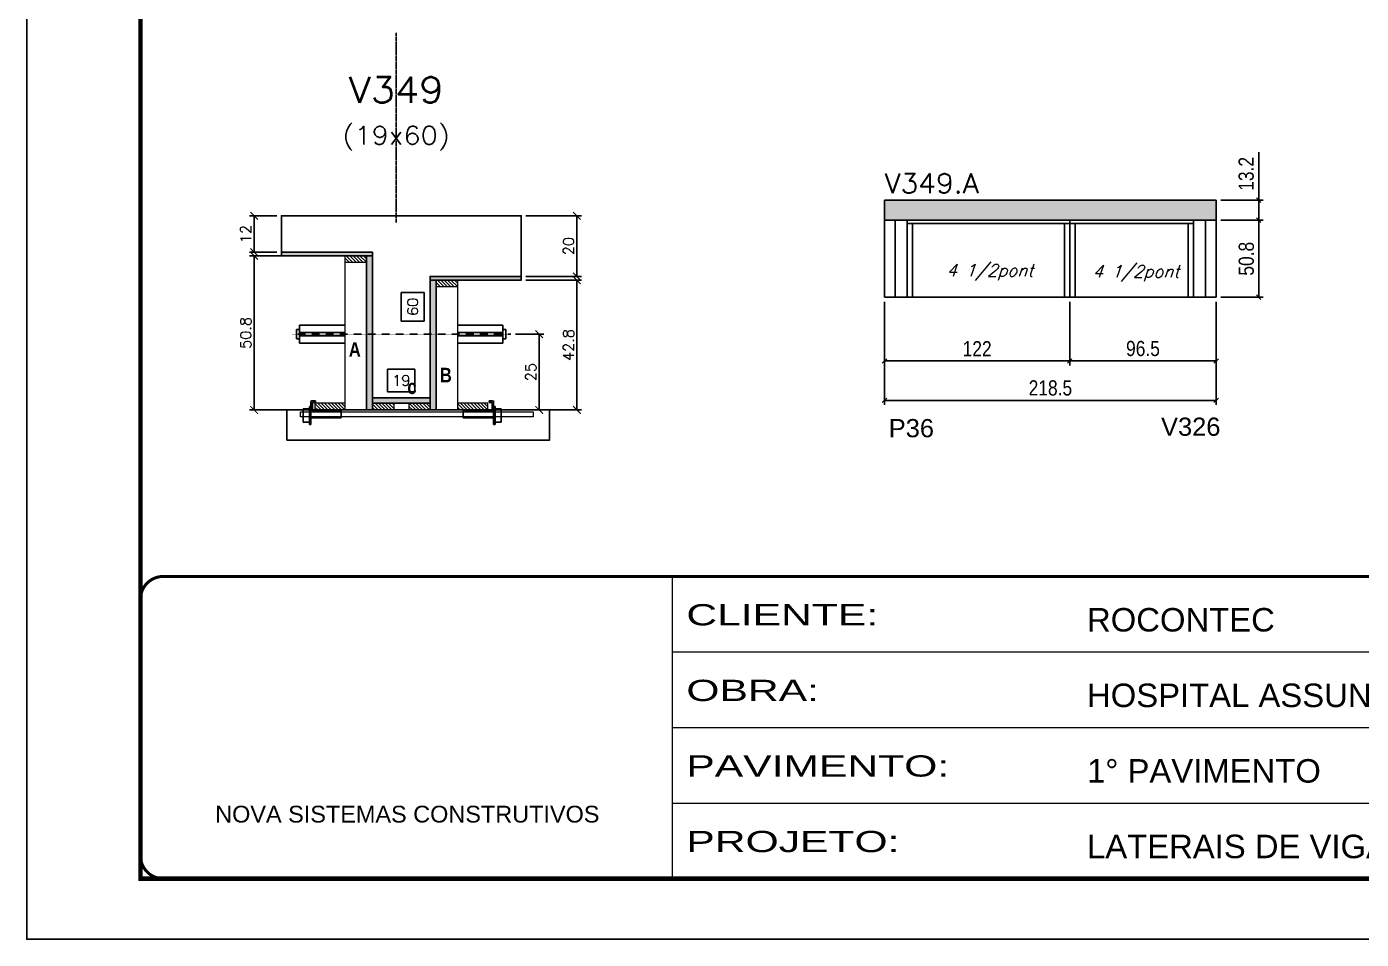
# Model space of a CAD drawing. Extents: x 137137 to 143418, y 10464 to 34486.
# Drawn here: x 141892 to 142772, y 18504 to 19106 of the extents above; entities that cross this region are included whole.
import ezdxf
from ezdxf.enums import TextEntityAlignment as Align

# ---------------------------------------------------------------- set-up
doc = ezdxf.new("R2010")
doc.units = 0
for name, pattern in [('CONTINUO', [0]), ('DASHED', [0.75, 0.5, -0.25]), ('HIDDEN', [0.375, 0.25, -0.125])]:
    doc.linetypes.add(name, pattern=pattern)
for name, color, linetype in [('5', 5, 'Continuous'), ('barrote', 251, 'Continuous'), ('COTA', 241, 'Continuous'), ('Cota Seção (2x)', 4, 'Continuous'), ('detalhes', 4, 'Continuous'), ('Painéis', 200, 'Continuous'), ('presilha', 1, 'Continuous'), ('SARR_2.2x7', 40, 'Continuous'), ('SARR_3.5x7', 81, 'Continuous'), ('TENSOR', 3, 'Continuous'), ('texto', 7, 'Continuous'), ('Texto de Titulo', 7, 'Continuous'), ('Texto Qtd Sarr', 242, 'Continuous')]:
    doc.layers.add(name, color=color, linetype=linetype)
for name, color, linetype, lineweight in [('CONCRETO', 251, 'Continuous', 25), ('Folhas', 255, 'Continuous', 9), ('Hachura', 251, 'Continuous', 9), ('Madeira', 126, 'Continuous', 18), ('SARRAFO DE PRESSAO', 251, 'DASHED', 9), ('SCO-___-LAJ', 2, 'Continuous', 0), ('Texto Seção', 7, 'Continuous', 15)]:
    doc.layers.add(name, color=color, linetype=linetype, lineweight=lineweight)
doc.layers.add('Laje_Perimetro', color=7, linetype='Continuous', plot=False)
doc.styles.add('ARIAL', font='arial.ttf')
doc.styles.add('COTA TECNICA', font='techl___.ttf', dxfattribs={"height": 10})
doc.styles.add('REGUA-120', font='ROMANS.shx', dxfattribs={"height": 15})
doc.styles.add('Romans', font='romans.shx')
doc.styles.get("Standard").update_dxf_attribs({"font": 'arial.ttf'})
doc.styles.add('TECNICA', font='techb___.ttf', dxfattribs={"height": 10})
doc.styles.add('Tecnologia', font='')
doc.styles.get('Tecnologia').set_extended_font_data('Forgotten Futurist')
doc.dimstyles.new('Cota Seção (2x)', dxfattribs={"dimtxt": 7, "dimasz": 5, "dimexe": 3, "dimexo": 3, "dimgap": 2, "dimtad": 3, "dimdec": 1, "dimlfac": 0.5, "dimzin": 12, "dimdsep": 46, "dimtxsty": 'Romans', "dimblk": 'ARCHTICK', "dimcen": 0, "dimclrd": 4, "dimclre": 4, "dimclrt": 1, "dimadec": 1, "dimazin": 3, "dimtfac": 1, "dimtdec": 1, "dimtmove": 0, "dimatfit": 3, "dimldrblk": 'OBLIQUE', "dimfxl": 1, "dimtolj": 1, "dimtzin": 12, "dimarcsym": 0})
doc.dimstyles.new('Cota Seção interna', dxfattribs={"dimtxt": 7, "dimasz": 6, "dimexe": 0.18, "dimexo": 2, "dimgap": -4, "dimtad": 3, "dimdec": 1, "dimlfac": 0.5, "dimzin": 12, "dimdsep": 46, "dimtxsty": 'Romans', "dimblk": 'ARCHTICK', "dimcen": 0.09, "dimse1": 1, "dimse2": 1, "dimsd1": 1, "dimsd2": 1, "dimclrd": 180, "dimclre": 5, "dimclrt": 1, "dimadec": 0, "dimazin": 3, "dimtfac": 1, "dimtdec": 1, "dimtofl": 0, "dimtmove": 0, "dimatfit": 3, "dimldrblk": 'ARCHTICK', "dimfxl": 1, "dimtolj": 1, "dimtzin": 0, "dimarcsym": 0})
doc.dimstyles.new('PAINEL', dxfattribs={"dimtxt": 10, "dimasz": 3, "dimexe": 3, "dimexo": 3, "dimgap": 3, "dimtad": 1, "dimdec": 1, "dimzin": 12, "dimdsep": 46, "dimtxsty": 'COTA TECNICA', "dimblk1": 'OBLIQUE', "dimblk2": 'OBLIQUE', "dimsah": 1, "dimcen": 0.9, "dimclrd": 4, "dimclre": 4, "dimclrt": 240, "dimadec": 1, "dimazin": 3, "dimtfac": 1, "dimtdec": 1, "dimtmove": 0, "dimatfit": 3, "dimfxl": 1, "dimtolj": 1, "dimtzin": 12, "dimarcsym": 0})

# ---------------------------------------------------------------- blocks, each defined once
blk = doc.blocks.new('9999999999')
at = {"color": 30, "linetype": 'CONTINUO'}
for p, q in [((98564.56, 34230.21), (98564.56, 34429.45)), ((98564.56, 34379.64), (99583.98, 34379.64)), ((98564.56, 34329.83), (99487.98, 34329.83)), ((98564.56, 34280.02), (99487.98, 34280.02))]:
    blk.add_line(p, q, dxfattribs=at)
at = {"color": 30, "linetype": 'CONTINUO', "const_width": 2}
blk.add_lwpolyline([(99583.98, 34230.21), (99583.98, 34414.45, 0.414214), (99568.98, 34429.45), (98228.98, 34429.45, 0.414214), (98213.98, 34414.45), (98213.98, 34245.21, 0.414214), (98228.98, 34230.21), (99583.98, 34230.21)], format="xyb", dxfattribs=at)
at = {"layer": 'Folhas'}
blk.add_lwpolyline([(98138.98, 34190.21), (99623.98, 34190.21), (99623.98, 35240.21), (98138.98, 35240.21)], close=True, dxfattribs=at)
at = {"layer": 'Folhas', "color": 30, "const_width": 3}
blk.add_lwpolyline([(98213.98, 34230.21), (99583.98, 34230.21), (99583.98, 35200.21), (98213.98, 35200.21)], close=True, dxfattribs=at)
at = {"color": 7, "linetype": 'Continuous', "ltscale": 5, "style": 'ARIAL'}
for s, height, p in [('ROCONTEC', 15.483, (98837.68, 34393.13)), ('HOSPITAL ASSUNÇÃO', 15.4829, (98837.68, 34343.32)), ('1° PAVIMENTO', 15.4829, (98837.68, 34293.51)), ('NOVA SISTEMAS CONSTRUTIVOS', 11.0592, (98263.19, 34267.21)), ('LATERAIS DE VIGAS', 15.4829, (98837.68, 34243.7))]:
    blk.add_text(s, height=height, dxfattribs=at).set_placement(p)
at = {"layer": 'Folhas', "color": 7, "style": 'Tecnologia', "width": 1.5}
for s, p in [('CLIENTE:', (98573.65, 34397.17)), ('OBRA:', (98573.65, 34347.31)), ('PAVIMENTO:', (98573.65, 34297.5)), ('PROJETO:', (98573.65, 34247.69))]:
    blk.add_text(s, height=14, dxfattribs=at).set_placement(p)
blk = doc.blocks.new('_Oblique')
at = {"color": 0, "linetype": 'ByBlock', "lineweight": -2}
blk.add_line((-0.5, -0.5), (0.5, 0.5), dxfattribs=at)
blk = doc.blocks.new('*D1590')
at = {"layer": 'COTA', "color": 4, "lineweight": -2, "ltscale": 25, "transparency": 16777216}
for p, q in [((142457.58, 18924.57), (142457.58, 18856.6)), ((142676.12, 18924.57), (142676.12, 18856.6)), ((142676.12, 18859.6), (142457.58, 18859.6))]:
    blk.add_line(p, q, dxfattribs=at)
at = {"layer": 'Defpoints', "color": 0, "ltscale": 25, "transparency": 16777216}
for p in [(142457.58, 18927.57), (142676.12, 18927.57), (142457.58, 18859.6)]:
    blk.add_point(p, dxfattribs=at)
at = {"layer": 'COTA', "color": 4, "lineweight": -2, "ltscale": 25, "transparency": 16777216, "xscale": 3, "yscale": 3, "zscale": 3, "rotation": 180}
blk.add_blockref('_Oblique', (142457.58, 18859.6), dxfattribs=at)
at = {"layer": 'COTA', "color": 4, "lineweight": -2, "ltscale": 25, "transparency": 16777216, "xscale": 3, "yscale": 3, "zscale": 3}
blk.add_blockref('_Oblique', (142676.12, 18859.6), dxfattribs=at)
at = {"layer": 'COTA', "color": 240, "ltscale": 25, "transparency": 16777216, "insert": (142566.85, 18867.74), "char_height": 10, "attachment_point": 5, "style": 'COTA TECNICA'}
blk.add_mtext('\\A1;218.5', dxfattribs=at)
blk = doc.blocks.new('*D1591')
at = {"layer": 'COTA', "color": 4, "lineweight": -2, "ltscale": 25, "transparency": 16777216}
for p, q in [((142457.58, 18924.57), (142457.58, 18882.59)), ((142579.58, 18924.57), (142579.58, 18882.59)), ((142457.58, 18885.59), (142579.58, 18885.59))]:
    blk.add_line(p, q, dxfattribs=at)
at = {"layer": 'Defpoints', "color": 0, "ltscale": 25, "transparency": 16777216}
for p in [(142457.58, 18927.57), (142579.58, 18927.57), (142579.58, 18885.59)]:
    blk.add_point(p, dxfattribs=at)
at = {"layer": 'COTA', "color": 4, "lineweight": -2, "ltscale": 25, "transparency": 16777216, "xscale": 3, "yscale": 3, "zscale": 3, "rotation": 180}
blk.add_blockref('_Oblique', (142457.58, 18885.59), dxfattribs=at)
at = {"layer": 'COTA', "color": 4, "lineweight": -2, "ltscale": 25, "transparency": 16777216, "xscale": 3, "yscale": 3, "zscale": 3}
blk.add_blockref('_Oblique', (142579.58, 18885.59), dxfattribs=at)
at = {"layer": 'COTA', "color": 240, "ltscale": 25, "transparency": 16777216, "insert": (142518.58, 18893.65), "char_height": 10, "attachment_point": 5, "style": 'COTA TECNICA'}
blk.add_mtext('\\A1;122', dxfattribs=at)
blk = doc.blocks.new('*D1561')
at = {"layer": 'COTA', "color": 4, "lineweight": -2, "ltscale": 25, "transparency": 16777216}
for p, q in [((142579.58, 18924.57), (142579.58, 18882.59)), ((142676.12, 18924.57), (142676.12, 18882.59)), ((142579.58, 18885.59), (142676.12, 18885.59))]:
    blk.add_line(p, q, dxfattribs=at)
at = {"layer": 'Defpoints', "color": 0, "ltscale": 25, "transparency": 16777216}
for p in [(142579.58, 18927.57), (142676.12, 18927.57), (142676.12, 18885.59)]:
    blk.add_point(p, dxfattribs=at)
at = {"layer": 'COTA', "color": 4, "lineweight": -2, "ltscale": 25, "transparency": 16777216, "xscale": 3, "yscale": 3, "zscale": 3, "rotation": 180}
blk.add_blockref('_Oblique', (142579.58, 18885.59), dxfattribs=at)
at = {"layer": 'COTA', "color": 4, "lineweight": -2, "ltscale": 25, "transparency": 16777216, "xscale": 3, "yscale": 3, "zscale": 3}
blk.add_blockref('_Oblique', (142676.12, 18885.59), dxfattribs=at)
at = {"layer": 'COTA', "color": 240, "ltscale": 25, "transparency": 16777216, "insert": (142627.85, 18893.73), "char_height": 10, "attachment_point": 5, "style": 'COTA TECNICA'}
blk.add_mtext('\\A1;96.5', dxfattribs=at)
blk = doc.blocks.new('*D1592')
at = {"layer": 'COTA', "color": 4, "lineweight": -2, "ltscale": 25, "transparency": 16777216}
for p, q in [((142679.12, 18978.37), (142707.12, 18978.37)), ((142704.12, 18978.37), (142704.12, 18927.57)), ((142679.12, 18927.57), (142707.12, 18927.57))]:
    blk.add_line(p, q, dxfattribs=at)
at = {"layer": 'Defpoints', "color": 0, "ltscale": 25, "transparency": 16777216}
for p in [(142676.12, 18978.37), (142676.12, 18927.57), (142704.12, 18927.57)]:
    blk.add_point(p, dxfattribs=at)
at = {"layer": 'COTA', "color": 4, "lineweight": -2, "ltscale": 25, "transparency": 16777216, "xscale": 3, "yscale": 3, "zscale": 3}
for p, rotation in [((142704.12, 18978.37), 90), ((142704.12, 18927.57), 270)]:
    blk.add_blockref('_Oblique', p, dxfattribs=dict(at, rotation=rotation))
at = {"layer": 'COTA', "color": 240, "ltscale": 25, "transparency": 16777216, "insert": (142695.99, 18952.97), "char_height": 10, "attachment_point": 5, "rotation": 90, "style": 'COTA TECNICA'}
blk.add_mtext('\\A1;50.8', dxfattribs=at)
blk = doc.blocks.new('*D1593')
at = {"layer": 'COTA', "color": 4, "lineweight": -2, "ltscale": 25, "transparency": 16777216}
for p, q in [((142704.12, 18991.57), (142704.12, 19023.3)), ((142679.12, 18991.57), (142707.12, 18991.57)), ((142704.12, 18978.37), (142704.12, 18991.57)), ((142679.12, 18978.37), (142707.12, 18978.37))]:
    blk.add_line(p, q, dxfattribs=at)
at = {"layer": 'Defpoints', "color": 0, "ltscale": 25, "transparency": 16777216}
for p in [(142676.12, 18991.57), (142704.12, 18991.57), (142676.12, 18978.37)]:
    blk.add_point(p, dxfattribs=at)
at = {"layer": 'COTA', "color": 4, "lineweight": -2, "ltscale": 25, "transparency": 16777216, "xscale": 3, "yscale": 3, "zscale": 3}
for p, rotation in [((142704.12, 18991.57), 90), ((142704.12, 18978.37), 270)]:
    blk.add_blockref('_Oblique', p, dxfattribs=dict(at, rotation=rotation))
at = {"layer": 'COTA', "color": 240, "ltscale": 25, "transparency": 16777216, "insert": (142695.9, 19008.93), "char_height": 10, "attachment_point": 5, "rotation": 90, "style": 'COTA TECNICA'}
blk.add_mtext('\\A1;13.2', dxfattribs=at)
blk = doc.blocks.new('_ArchTick')
at = {"color": 0, "linetype": 'ByBlock', "const_width": 0.15}
blk.add_lwpolyline([(-0.5, -0.5), (0.5, 0.5)], dxfattribs=at)
blk = doc.blocks.new('*D1562')
at = {"layer": 'COTA', "color": 4, "lineweight": -2, "transparency": 16777216}
for p, q in [((142221.12, 18938.87), (142257.84, 18938.87)), ((142254.84, 18853.27), (142254.84, 18938.87)), ((142203.52, 18853.27), (142257.84, 18853.27))]:
    blk.add_line(p, q, dxfattribs=at)
at = {"layer": 'Defpoints', "color": 0, "transparency": 16777216}
for p in [(142218.12, 18938.87), (142254.84, 18938.87), (142200.52, 18853.27)]:
    blk.add_point(p, dxfattribs=at)
at = {"layer": 'COTA', "color": 4, "lineweight": -2, "transparency": 16777216, "xscale": 5, "yscale": 5, "zscale": 5}
for p, rotation in [((142254.84, 18938.87), 90), ((142254.84, 18853.27), 270)]:
    blk.add_blockref('_ArchTick', p, dxfattribs=dict(at, rotation=rotation))
at = {"layer": 'COTA', "color": 1, "transparency": 16777216, "insert": (142249.34, 18896.07), "char_height": 7, "attachment_point": 5, "rotation": 90, "style": 'Romans'}
blk.add_mtext('\\A1;42.8', dxfattribs=at)
blk = doc.blocks.new('*D1563')
at = {"layer": 'COTA', "color": 4, "lineweight": -2, "transparency": 16777216}
for p, q in [((142221.12, 18981.27), (142257.84, 18981.27)), ((142254.84, 18941.27), (142254.84, 18981.27)), ((142221.12, 18941.27), (142257.84, 18941.27))]:
    blk.add_line(p, q, dxfattribs=at)
at = {"layer": 'Defpoints', "color": 0, "transparency": 16777216}
for p in [(142218.12, 18981.27), (142254.84, 18981.27), (142218.12, 18941.27)]:
    blk.add_point(p, dxfattribs=at)
at = {"layer": 'COTA', "color": 4, "lineweight": -2, "transparency": 16777216, "xscale": 5, "yscale": 5, "zscale": 5}
for p, rotation in [((142254.84, 18981.27), 90), ((142254.84, 18941.27), 270)]:
    blk.add_blockref('_ArchTick', p, dxfattribs=dict(at, rotation=rotation))
at = {"layer": 'COTA', "color": 1, "transparency": 16777216, "insert": (142249.34, 18961.27), "char_height": 7, "attachment_point": 5, "rotation": 90, "style": 'Romans'}
blk.add_mtext('\\A1;20', dxfattribs=at)
blk = doc.blocks.new('*D1564')
at = {"layer": 'Cota Seção (2x)', "color": 180, "lineweight": -2, "transparency": 16777216}
for p, q in [((142154.12, 18930.77), (142139.12, 18930.77)), ((142139.12, 18930.77), (142139.12, 18911.77)), ((142154.12, 18911.77), (142154.12, 18930.77)), ((142139.12, 18911.77), (142154.12, 18911.77))]:
    blk.add_line(p, q, dxfattribs=at)
at = {"layer": 'Defpoints', "color": 0, "transparency": 16777216}
for p in [(142158.12, 18981.27), (142158.12, 18981.27), (142158.12, 18861.27)]:
    blk.add_point(p, dxfattribs=at)
at = {"layer": 'Cota Seção (2x)', "color": 1, "transparency": 16777216, "insert": (142146.62, 18921.27), "char_height": 7, "attachment_point": 5, "rotation": 90, "style": 'Romans'}
blk.add_mtext('\\A1;60', dxfattribs=at)
blk = doc.blocks.new('PRESILHA METÁLICA 1')
at = {"layer": 'presilha'}
for p, q in [((6, 15.5), (7.5, 15.5)), ((6, -2.5), (6, 15.5)), ((7.5, 10.6), (7.5, 19.9)), ((7.5, 15.5), (7.5, -2.5)), ((12, 21), (8.6, 21)), ((9, 11.6), (9, 18.9)), ((12, 19.5), (9.6, 19.5)), ((12, 21), (12, 19.5)), ((0, 13), (6, 13)), ((0, 13), (0, 0)), ((6, 0), (0, 0)), ((6, 13), (6, 0)), ((37.5, 4.1), (7.5, 4.1)), ((37.5, 11), (9.6, 11)), ((37.5, 11), (37.5, 4.1)), ((7.5, -2.5), (6, -2.5))]:
    blk.add_line(p, q, dxfattribs=at)
for centre, radius, start, end in [((8.6, 19.9), 1.14, 90, 180), ((9.6, 18.9), 0.57, 90, 180), ((9.6, 11.6), 0.57, 180, 270)]:
    blk.add_arc(centre, radius, start, end, dxfattribs=at)
blk = doc.blocks.new('*D1565')
at = {"layer": 'Cota Seção (2x)', "color": 180, "lineweight": -2, "transparency": 16777216}
for p, q in [((142148.12, 18880.27), (142130.12, 18880.27)), ((142130.12, 18880.27), (142130.12, 18865.27)), ((142148.12, 18865.27), (142148.12, 18880.27)), ((142130.12, 18865.27), (142148.12, 18865.27))]:
    blk.add_line(p, q, dxfattribs=at)
at = {"layer": 'Defpoints', "color": 0, "transparency": 16777216}
for p in [(142158.12, 18861.27), (142120.12, 18853.27), (142158.12, 18853.27)]:
    blk.add_point(p, dxfattribs=at)
at = {"layer": 'Cota Seção (2x)', "color": 1, "transparency": 16777216, "insert": (142139.12, 18872.77), "char_height": 7, "attachment_point": 5, "style": 'Romans'}
blk.add_mtext('\\A1;19', dxfattribs=at)
blk = doc.blocks.new('*D1566')
at = {"layer": 'COTA', "color": 4, "lineweight": -2, "transparency": 16777216}
for p, q in [((142099.12, 18954.87), (142039.15, 18954.87)), ((142042.15, 18954.87), (142042.15, 18853.27)), ((142099.12, 18853.27), (142039.15, 18853.27))]:
    blk.add_line(p, q, dxfattribs=at)
at = {"layer": 'Defpoints', "color": 0, "transparency": 16777216}
for p in [(142102.12, 18954.87), (142042.15, 18853.27), (142102.12, 18853.27)]:
    blk.add_point(p, dxfattribs=at)
at = {"layer": 'COTA', "color": 4, "lineweight": -2, "transparency": 16777216, "xscale": 5, "yscale": 5, "zscale": 5}
for p, rotation in [((142042.15, 18954.87), 90), ((142042.15, 18853.27), 270)]:
    blk.add_blockref('_ArchTick', p, dxfattribs=dict(at, rotation=rotation))
at = {"layer": 'COTA', "color": 1, "transparency": 16777216, "insert": (142036.65, 18904.07), "char_height": 7, "attachment_point": 5, "rotation": 90, "style": 'Romans'}
blk.add_mtext('\\A1;50.8', dxfattribs=at)
blk = doc.blocks.new('*D1567')
at = {"layer": 'COTA', "color": 4, "lineweight": -2, "transparency": 16777216}
for p, q in [((142214.42, 18903.24), (142232.98, 18903.24)), ((142229.98, 18903.24), (142229.98, 18853.27)), ((142214.42, 18853.27), (142232.98, 18853.27))]:
    blk.add_line(p, q, dxfattribs=at)
at = {"layer": 'Defpoints', "color": 0, "transparency": 16777216}
for p in [(142211.42, 18903.24), (142211.42, 18853.27), (142229.98, 18853.27)]:
    blk.add_point(p, dxfattribs=at)
at = {"layer": 'COTA', "color": 4, "lineweight": -2, "transparency": 16777216, "xscale": 5, "yscale": 5, "zscale": 5}
for p, rotation in [((142229.98, 18903.24), 90), ((142229.98, 18853.27), 270)]:
    blk.add_blockref('_ArchTick', p, dxfattribs=dict(at, rotation=rotation))
at = {"layer": 'COTA', "color": 1, "transparency": 16777216, "insert": (142224.48, 18878.26), "char_height": 7, "attachment_point": 5, "rotation": 90, "style": 'Romans'}
blk.add_mtext('\\A1;25', dxfattribs=at)
blk = doc.blocks.new('titulo1')
at = {"layer": 'Defpoints', "color": 252, "linetype": 'HIDDEN', "ltscale": 2}
blk.add_line((0, 0), (0, 125), dxfattribs=at)
at = {"layer": 'Defpoints', "style": 'Romans', "oblique": 15}
blk.add_attdef('FOLHA', text='', height=10, dxfattribs=at).set_placement((0, 15.58), align=Align.MIDDLE_CENTER)
at = {"layer": 'Texto Qtd Sarr', "color": 3, "style": 'Romans', "oblique": 15}
for tag, height, p in [('TITULO', 17, (0, 71.45)), ('SEÇÃO', 12, (0, 41.55))]:
    blk.add_attdef(tag, text='', height=height, dxfattribs=at).set_placement(p, align=Align.MIDDLE_CENTER)
blk = doc.blocks.new('*D1594')
at = {"layer": 'COTA', "color": 4, "lineweight": -2, "transparency": 16777216}
for p, q in [((142057.12, 18981.27), (142039.15, 18981.27)), ((142042.15, 18957.27), (142042.15, 18981.27)), ((142057.12, 18957.27), (142039.15, 18957.27))]:
    blk.add_line(p, q, dxfattribs=at)
at = {"layer": 'Defpoints', "color": 0, "transparency": 16777216}
for p in [(142042.15, 18981.27), (142060.12, 18981.27), (142060.12, 18957.27)]:
    blk.add_point(p, dxfattribs=at)
at = {"layer": 'COTA', "color": 4, "lineweight": -2, "transparency": 16777216, "xscale": 5, "yscale": 5, "zscale": 5}
for p, rotation in [((142042.15, 18981.27), 90), ((142042.15, 18957.27), 270)]:
    blk.add_blockref('_ArchTick', p, dxfattribs=dict(at, rotation=rotation))
at = {"layer": 'COTA', "color": 1, "transparency": 16777216, "insert": (142036.65, 18969.27), "char_height": 7, "attachment_point": 5, "rotation": 90, "style": 'Romans'}
blk.add_mtext('\\A1;12', dxfattribs=at)

msp = doc.modelspace()

# ---------------------------------------------------------------- hatches: boundary and pattern name
at = {"layer": 'COTA', "linetype": 'ByBlock'}
h = msp.add_hatch(dxfattribs=at)
h.set_pattern_fill('AR-CONC', color=256, scale=0.03)
h.set_pattern_definition([(50, (3082.0933, -14201.0573), (5.46554007, -0.47817257), [0.5715, -6.2865]), (355, (3082.093, -14201.0573), (-1.05730264, 5.73170536), [0.4572, -5.02921753]), (100.4514447, (3082.5487, -14201.097), (4.40823741, 5.25353256), [0.48570026, -5.34270734]), (46.1842, (3082.093, -14199.533), (8.13237123, -1.26126984), [0.85725, -9.42975]), (96.6355576, (3082.771, -14199.6384), (7.122124, 7.42278374), [0.7285507, -8.01406824]), (351.184151, (3082.093, -14199.533), (7.122124, 7.42278374), [0.685799, -7.54379196]), (21, (3082.8553, -14199.9143), (4.54843174, -3.06795595), [0.5715, -6.2865]), (326, (3082.855, -14199.9143), (1.85406085, 5.52563898), [0.4572, -5.0292]), (71.451445, (3083.2343, -14200.17), (6.40249258, 2.45768307), [0.48570026, -5.34269813]), (37.5, (3082.0933, -14201.0573), (0.092658098, 2.536651166), [0, -4.96824, 0, -5.1054, 0, -5.04825]), (7.5, (3082.0933, -14201.0573), (2.004589875, 3.005417245), [0, -2.91084, 0, -4.85394, 0, -1.92405]), (327.5, (3080.394, -14201.0573), (4.067717855, -0.17186232), [0, -1.905, 0, -5.9436, 0, -7.8867]), (317.5, (3079.632, -14201.0573), (4.44387544, 0.76279473), [0, -2.4765, 0, -3.94716, 0, -5.6007])])
h.paths.add_polyline_path([(142676.12, 18978.37), (142676.12, 18991.57), (142457.58, 18991.57), (142457.58, 18978.37)])
at = {"layer": 'Hachura'}
h = msp.add_hatch(color=256, dxfattribs=at)
h.dxf.hatch_style = 1
h.paths.add_polyline_path([(142120.12, 18954.87), (142120.12, 18957.27), (142060.12, 18957.27), (142060.12, 18954.87)])
h = msp.add_hatch(dxfattribs=at)
h.set_pattern_fill('ANSI31', color=256, scale=0.5, angle=270, style=0)
h.set_pattern_definition([(315, (165007.9402, 10647.2264), (1.12253202, 1.12253202), [])])
h.paths.add_polyline_path([(142102.12, 18950.47), (142102.12, 18954.87), (142116.12, 18954.87), (142116.12, 18950.47)])
h = msp.add_hatch(color=256, dxfattribs=at)
h.dxf.hatch_style = 1
h.paths.add_polyline_path([(142120.12, 18954.87), (142116.12, 18954.87), (142116.12, 18853.27), (142120.12, 18853.27)])
h = msp.add_hatch(color=256, dxfattribs=at)
h.dxf.hatch_style = 1
h.paths.add_polyline_path([(142158.12, 18938.87), (142158.12, 18941.27), (142218.12, 18941.27), (142218.12, 18938.87)])
h = msp.add_hatch(color=256, dxfattribs=at)
h.dxf.hatch_style = 1
h.paths.add_polyline_path([(142162.12, 18938.87), (142158.12, 18938.87), (142158.12, 18853.27), (142162.12, 18853.27)])
h = msp.add_hatch(dxfattribs=at)
h.set_pattern_fill('ANSI31', color=256, scale=0.5, angle=270, style=0)
h.set_pattern_definition([(315, (165067.9402, 10631.2264), (1.12253202, 1.12253202), [])])
h.paths.add_polyline_path([(142162.12, 18934.47), (142162.12, 18938.87), (142176.12, 18938.87), (142176.12, 18934.47)])
h = msp.add_hatch(dxfattribs=at)
h.set_pattern_fill('ANSI31', color=256, scale=0.5, angle=270, style=0)
h.set_pattern_definition([(315, (164973.9402, 10623.6264), (1.12253202, 1.12253202), [])])
h.paths.add_polyline_path([(142102.12, 18853.27), (142102.12, 18857.67), (142082.12, 18857.67), (142082.12, 18853.27)])
h = msp.add_hatch(color=256, dxfattribs=at)
h.dxf.hatch_style = 1
h.paths.add_polyline_path([(142120.12, 18857.67), (142120.12, 18861.27), (142158.12, 18861.27), (142158.12, 18857.67)])
h = msp.add_hatch(dxfattribs=at)
h.set_pattern_fill('ANSI31', color=256, scale=0.5, angle=270, style=0)
h.set_pattern_definition([(315, (165076.7423, 10623.6264), (1.12253202, 1.12253202), [])])
h.paths.add_polyline_path([(142120.12, 18853.27), (142120.12, 18857.67), (142134.12, 18857.67), (142134.12, 18853.27)])
h = msp.add_hatch(dxfattribs=at)
h.set_pattern_fill('ANSI31', color=256, scale=0.5, angle=270, style=0)
h.set_pattern_definition([(315, (165076.7402, 10623.6264), (1.12253202, 1.12253202), [])])
h.paths.add_polyline_path([(142158.12, 18853.27), (142158.12, 18857.67), (142144.12, 18857.67), (142144.12, 18853.27)])
h = msp.add_hatch(dxfattribs=at)
h.set_pattern_fill('ANSI31', color=256, scale=0.5, angle=270, style=0)
h.set_pattern_definition([(315, (165067.9402, 10623.6264), (1.12253202, 1.12253202), [])])
h.paths.add_polyline_path([(142196.12, 18853.27), (142196.12, 18857.67), (142176.12, 18857.67), (142176.12, 18853.27)])

# ---------------------------------------------------------------- linework, layer by layer
at = {"ltscale": 3}
for p, q in [((142072.12, 18909.24), (142072.12, 18897.24)), ((142072.12, 18909.24), (142102.12, 18909.24)), ((142206.12, 18909.24), (142176.12, 18909.24)), ((142206.12, 18909.24), (142206.12, 18897.24)), ((142070.12, 18906.24), (142070.12, 18900.24)), ((142072.12, 18906.24), (142070.12, 18906.24)), ((142072.12, 18900.24), (142070.12, 18900.24)), ((142102.12, 18904.24), (142072.12, 18904.24)), ((142102.12, 18902.24), (142072.12, 18902.24)), ((142176.12, 18904.24), (142206.12, 18904.24)), ((142176.12, 18902.24), (142206.12, 18902.24)), ((142208.12, 18906.24), (142206.12, 18906.24)), ((142206.12, 18900.24), (142208.12, 18900.24)), ((142208.12, 18906.24), (142208.12, 18900.24)), ((142072.12, 18897.24), (142102.12, 18897.24)), ((142206.12, 18897.24), (142176.12, 18897.24))]:
    msp.add_line(p, q, dxfattribs=at)
at = {"layer": 'barrote'}
msp.add_lwpolyline([(142063.76, 18833.27), (142236.72, 18833.27), (142236.72, 18853.27), (142063.76, 18853.27)], close=True, dxfattribs=at)
at = {"layer": 'CONCRETO'}
msp.add_lwpolyline([(142120.12, 18957.27), (142120.12, 18857.67), (142120.12, 18857.67), (142120.12, 18861.27), (142158.12, 18861.27), (142158.12, 18941.27), (142218.12, 18941.27), (142218.12, 18981.27), (142158.12, 18981.27), (142158.12, 18981.27), (142120.12, 18981.27), (142060.12, 18981.27), (142060.12, 18957.27)], close=True, dxfattribs=at)
at = {"layer": 'COTA', "linetype": 'ByBlock'}
for p, q in [((142457.58, 18991.57), (142676.12, 18991.57)), ((142457.58, 18978.37), (142457.58, 18991.57)), ((142676.12, 18978.37), (142676.12, 18991.57))]:
    msp.add_line(p, q, dxfattribs=at)
at = {"layer": 'Laje_Perimetro'}
msp.add_lwpolyline([(143377.29, 19554.3), (141892.29, 19554.3), (141892.29, 18504.3), (143377.29, 18504.3)], close=True, dxfattribs=at)
at = {"layer": 'Madeira'}
for points in [[(142102.12, 18950.47), (142102.12, 18954.87), (142116.12, 18954.87), (142116.12, 18950.47)], [(142102.12, 18954.87), (142116.12, 18954.87), (142116.12, 18853.27), (142102.12, 18853.27)], [(142162.12, 18934.47), (142162.12, 18938.87), (142176.12, 18938.87), (142176.12, 18934.47)], [(142162.12, 18938.87), (142176.12, 18938.87), (142176.12, 18853.27), (142162.12, 18853.27)], [(142102.12, 18853.27), (142102.12, 18857.67), (142082.12, 18857.67), (142082.12, 18853.27)], [(142120.12, 18853.27), (142120.12, 18857.67), (142134.12, 18857.67), (142134.12, 18853.27)], [(142158.12, 18853.27), (142158.12, 18857.67), (142144.12, 18857.67), (142144.12, 18853.27)], [(142196.12, 18853.27), (142196.12, 18857.67), (142176.12, 18857.67), (142176.12, 18853.27)]]:
    msp.add_lwpolyline(points, close=True, dxfattribs=at)
at = {"layer": 'Painéis'}
for p, q in [((142457.58, 18978.37), (142676.12, 18978.37)), ((142457.58, 18927.57), (142676.12, 18927.57))]:
    msp.add_line(p, q, dxfattribs=at)
at = {"layer": 'Painéis', "ltscale": 25}
for p, q in [((142457.58, 18927.57), (142457.58, 18978.37)), ((142579.58, 18927.57), (142579.58, 18978.37)), ((142676.12, 18927.57), (142676.12, 18978.37))]:
    msp.add_line(p, q, dxfattribs=at)
at = {"layer": 'Painéis'}
for points in [[(142120.12, 18954.87), (142120.12, 18957.27), (142060.12, 18957.27), (142060.12, 18954.87)], [(142120.12, 18954.87), (142116.12, 18954.87), (142116.12, 18853.27), (142120.12, 18853.27)], [(142158.12, 18938.87), (142158.12, 18941.27), (142218.12, 18941.27), (142218.12, 18938.87)], [(142162.12, 18938.87), (142158.12, 18938.87), (142158.12, 18853.27), (142162.12, 18853.27)], [(142120.12, 18857.67), (142120.12, 18861.27), (142158.12, 18861.27), (142158.12, 18857.67)]]:
    msp.add_lwpolyline(points, close=True, dxfattribs=at)
at = {"layer": 'SARR_2.2x7', "linetype": 'Continuous'}
for p, q in [((142464.58, 18978.37), (142464.58, 18927.57)), ((142669.12, 18978.37), (142669.12, 18927.57)), ((142472.58, 18976.17), (142579.58, 18976.17)), ((142661.12, 18976.17), (142579.58, 18976.17))]:
    msp.add_line(p, q, dxfattribs=at)
at = {"layer": 'SARR_3.5x7'}
for p, q in [((142472.58, 18978.37), (142472.58, 18927.57)), ((142661.12, 18978.37), (142661.12, 18927.57)), ((142476.09, 18976.17), (142476.08, 18927.57)), ((142576.08, 18976.17), (142576.08, 18927.57)), ((142583.08, 18976.17), (142583.08, 18927.57)), ((142657.62, 18976.17), (142657.62, 18927.57))]:
    msp.add_line(p, q, dxfattribs=at)
at = {"layer": 'SCO-___-LAJ', "color": 1}
msp.add_lwpolyline([(142072.76, 18851.94), (142226.06, 18851.94), (142226.06, 18848.74), (142072.76, 18848.74)], close=True, dxfattribs=at)
at = {"layer": 'TENSOR', "linetype": 'HIDDEN', "ltscale": 0.5}
msp.add_line((142067.12, 18903.24), (142211.42, 18903.24), dxfattribs=at)

# ---------------------------------------------------------------- block references
at = {"layer": 'presilha', "yscale": 0.6666666666666666, "zscale": 0.6666666666666666}
for p, xscale in [((142074.54, 18845.3), 0.6666666666666666), ((142204.99, 18845.3), -0.6666666666666666)]:
    msp.add_blockref('PRESILHA METÁLICA 1', p, dxfattribs=dict(at, xscale=xscale))
at = {"layer": 'SARRAFO DE PRESSAO', "color": 6, "linetype": 'ByBlock'}
msp.add_blockref('9999999999', (43753.31, -15685.91), dxfattribs=at)
at = {"layer": 'Texto Seção'}
ref = msp.add_blockref('titulo1', (142135.73, 18976.83), dxfattribs=at)
ref.add_attrib('TITULO', 'V349', dxfattribs={"layer": 'Texto de Titulo', "color": 7, "height": 17, "style": 'Romans', "width": 1.1}).set_placement((142135.73, 19064.33), align=Align.MIDDLE_CENTER)
ref.add_attrib('SEÇÃO', '(19x60)', dxfattribs={"layer": 'Texto de Titulo', "color": 7, "height": 12, "style": 'Romans', "width": 1.1}).set_placement((142135.73, 19034.33), align=Align.MIDDLE_CENTER)

# ---------------------------------------------------------------- texts
at = {"layer": '5', "linetype": 'Continuous'}
for s, p in [('P36', (142460.33, 18835.28)), ('V326', (142639.76, 18836.25))]:
    msp.add_text(s, height=12, rotation=359.99996, dxfattribs=at).set_placement(p)
at = {"layer": 'detalhes', "style": 'TECNICA'}
for s, p in [('A', (142104.52, 18888.3)), ('B', (142164.48, 18871.46)), ('c', (142143.1, 18863.76))]:
    msp.add_text(s, height=9.6, dxfattribs=at).set_placement(p)
at = {"layer": 'texto', "color": 2, "char_height": 8, "attachment_point": 5, "style": 'Romans'}
for insert in [(142526.94, 18944.02), (142623.17, 18943.32)]:
    msp.add_mtext('{\\Q19;\\C256;4 1/2pont}', dxfattribs=dict(at, insert=insert))
at = {"layer": 'Texto Seção', "style": 'REGUA-120', "width": 1.05}
msp.add_text('V349.A', height=13, dxfattribs=at).set_placement((142457.57, 18996.17))

# ---------------------------------------------------------------- dimensions: what is measured, and where the dimension line sits
at = {"layer": 'COTA', "ltscale": 25}
for base, p2, picture, middle in [((142704.12, 18991.57), (142676.12, 18991.57), '*D1593', (142695.9, 19008.93)), ((142704.12, 18927.57), (142676.12, 18927.57), '*D1592', (142695.99, 18952.97))]:
    dim = msp.add_linear_dim(base=base, p1=(142676.12, 18978.37), p2=p2, angle=90, dimstyle='PAINEL', dxfattribs=at)
    dim.commit()
    dim.dimension.update_dxf_attribs({"geometry": picture, "text_midpoint": middle})
at = {"layer": 'COTA'}
for base, p1, p2, picture, middle in [((142042.15, 18981.27), (142060.12, 18957.27), (142060.12, 18981.27), '*D1594', (142036.65, 18969.27)), ((142254.84, 18981.27), (142218.12, 18941.27), (142218.12, 18981.27), '*D1563', (142249.34, 18961.27)), ((142042.15, 18853.27), (142102.12, 18954.87), (142102.12, 18853.27), '*D1566', (142036.65, 18904.07)), ((142254.84, 18938.87), (142200.52, 18853.27), (142218.12, 18938.87), '*D1562', (142249.34, 18896.07)), ((142229.98, 18853.27), (142211.42, 18903.24), (142211.42, 18853.27), '*D1567', (142224.48, 18878.26))]:
    dim = msp.add_linear_dim(base=base, p1=p1, p2=p2, angle=90, dimstyle='Cota Seção (2x)', dxfattribs=at)
    dim.commit()
    dim.dimension.update_dxf_attribs({"geometry": picture, "text_midpoint": middle})
at = {"layer": 'COTA', "ltscale": 25}
for base, p1, p2, picture, middle in [((142457.58, 18859.6), (142676.12, 18927.57), (142457.58, 18927.57), '*D1590', (142566.85, 18867.74)), ((142579.58, 18885.59), (142457.58, 18927.57), (142579.58, 18927.57), '*D1591', (142518.58, 18893.65))]:
    dim = msp.add_linear_dim(base=base, p1=p1, p2=p2, dimstyle='PAINEL', dxfattribs=at)
    dim.commit()
    dim.dimension.update_dxf_attribs({"geometry": picture, "text_midpoint": middle})
dim = msp.add_linear_dim(base=(142676.12, 18885.59), p1=(142579.58, 18927.57), p2=(142676.12, 18927.57), dimstyle='PAINEL', override={"dimtmove": 1}, dxfattribs=at)
dim.commit()
dim.dimension.update_dxf_attribs({"geometry": '*D1561', "text_midpoint": (142627.85, 18893.73)})
at = {"layer": 'Cota Seção (2x)'}
dim = msp.add_linear_dim(base=(142158.12, 18981.27), p1=(142158.12, 18861.27), p2=(142158.12, 18981.27), angle=90, dimstyle='Cota Seção interna', dxfattribs=at)
dim.commit()
dim.dimension.update_dxf_attribs({"geometry": '*D1564', "text_midpoint": (142158.12, 18921.27), "dimtype": 160})
dim = msp.add_linear_dim(base=(142158.12, 18861.27), p1=(142120.12, 18853.27), p2=(142158.12, 18853.27), dimstyle='Cota Seção interna', dxfattribs=at)
dim.commit()
dim.dimension.update_dxf_attribs({"geometry": '*D1565', "text_midpoint": (142139.12, 18872.77)})

doc.saveas('drawing.dxf')
